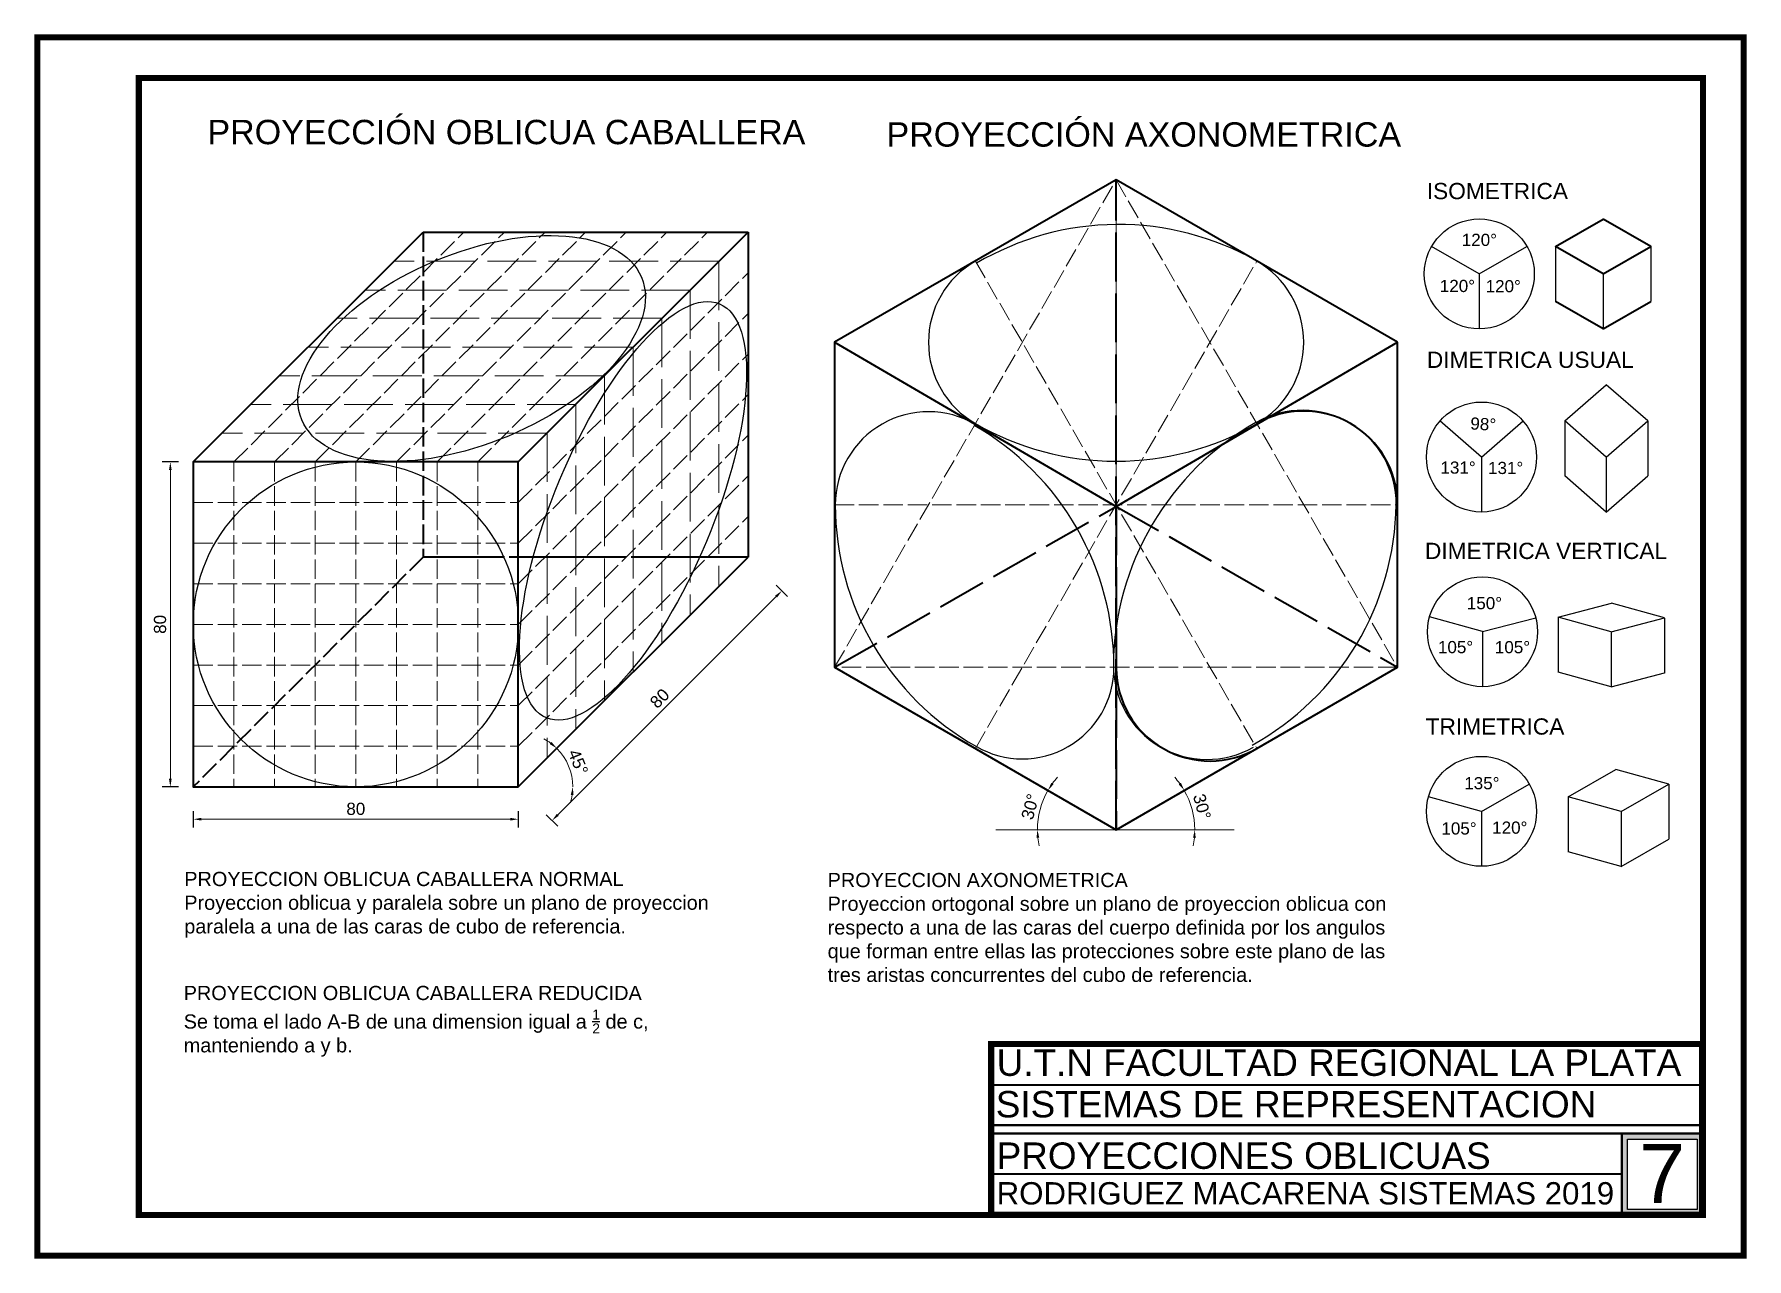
# Model space of a CAD drawing. Header units: inches. Extents: x 67 to 488, y 177 to 478.
import ezdxf

# ---------------------------------------------------------------- set-up
doc = ezdxf.new("R2010")
doc.units = ezdxf.units.IN
doc.header["$MEASUREMENT"] = 0
doc.linetypes.add('ACAD_ISO02W100', pattern=[15, 12, -3])
for name, color, linetype, lineweight in [('Cota', 100, 'Continuous', 18), ('Cubo', 211, 'Continuous', 40), ('Cubo2', 211, 'ACAD_ISO02W100', 40), ('Elipces', 170, 'Continuous', 40), ('lineas', 50, 'ACAD_ISO02W100', 20), ('Marcos y rotulo', 130, 'Continuous', 50)]:
    doc.layers.add(name, color=color, linetype=linetype, lineweight=lineweight)
doc.styles.get("Standard").update_dxf_attribs({"font": 'arial.ttf'})
doc.dimstyles.get("Standard").update_dxf_attribs({"dimtxt": 3, "dimasz": 2, "dimexe": 2, "dimexo": 0, "dimgap": 1, "dimtad": 1, "dimdec": 0, "dimzin": 0, "dimdsep": 46, "dimtxsty": 'Standard', "dimcen": 0.09, "dimadec": 0, "dimazin": 0, "dimtfac": 1, "dimtdec": 0, "dimtofl": 0, "dimtmove": 0, "dimatfit": 3, "dimfxl": 2, "dimfxlon": 1, "dimtolj": 1, "dimtzin": 0, "dimlwd": 20, "dimarcsym": 0})

# ---------------------------------------------------------------- blocks, each defined once
blk = doc.blocks.new('*D2')
at = {"layer": 'Cota', "color": 0, "lineweight": -2, "transparency": 16777216}
for p, q in [((249.32, 342.75), (252.15, 339.92)), ((192.75, 286.18), (195.58, 283.35))]:
    blk.add_line(p, q, dxfattribs=at)
at = {"layer": 'Cota', "color": 0, "lineweight": 20, "transparency": 16777216}
blk.add_line((195.58, 286.18), (249.32, 339.92), dxfattribs=at)
at = {"layer": 'Cota', "color": 0, "transparency": 16777216}
for points in [[(249.09, 340.15), (249.56, 339.68), (250.74, 341.33)], [(195.35, 286.41), (195.82, 285.94), (194.17, 284.76)]]:
    blk.add_solid(points, dxfattribs=at)
at = {"layer": 'Defpoints', "color": 0, "transparency": 16777216}
for p in [(242.44, 349.63), (250.74, 341.33), (185.87, 293.06)]:
    blk.add_point(p, dxfattribs=at)
at = {"layer": 'Cota', "color": 0, "transparency": 16777216, "insert": (220.66, 314.84), "char_height": 3, "attachment_point": 5, "rotation": 45}
blk.add_mtext('\\A1;80', dxfattribs=at)
blk = doc.blocks.new('*D3')
at = {"layer": 'Cota', "color": 0, "lineweight": -2, "transparency": 16777216}
for p, q in [((105.87, 287.09), (105.87, 283.09)), ((185.87, 287.09), (185.87, 283.09))]:
    blk.add_line(p, q, dxfattribs=at)
at = {"layer": 'Cota', "color": 0, "lineweight": 20, "transparency": 16777216}
blk.add_line((107.87, 285.09), (183.87, 285.09), dxfattribs=at)
at = {"layer": 'Cota', "color": 0, "transparency": 16777216}
for points in [[(107.87, 285.43), (107.87, 284.76), (105.87, 285.09)], [(183.87, 285.43), (183.87, 284.76), (185.87, 285.09)]]:
    blk.add_solid(points, dxfattribs=at)
at = {"layer": 'Defpoints', "color": 0, "transparency": 16777216}
for p in [(105.87, 293.06), (185.87, 293.06), (185.87, 285.09)]:
    blk.add_point(p, dxfattribs=at)
at = {"layer": 'Cota', "color": 0, "transparency": 16777216, "insert": (145.87, 287.63), "char_height": 3, "attachment_point": 5}
blk.add_mtext('\\A1;80', dxfattribs=at)
blk = doc.blocks.new('*D4')
at = {"layer": 'Cota', "color": 0, "lineweight": -2, "transparency": 16777216}
for p, q in [((102.2, 373.06), (98.22, 373.06)), ((102.22, 293.06), (98.22, 293.06))]:
    blk.add_line(p, q, dxfattribs=at)
at = {"layer": 'Cota', "color": 0, "lineweight": 20, "transparency": 16777216}
blk.add_line((100.22, 371.06), (100.22, 295.06), dxfattribs=at)
at = {"layer": 'Cota', "color": 0, "transparency": 16777216}
for points in [[(99.88, 371.06), (100.55, 371.06), (100.22, 373.06)], [(99.88, 295.06), (100.55, 295.06), (100.22, 293.06)]]:
    blk.add_solid(points, dxfattribs=at)
at = {"layer": 'Defpoints', "color": 0, "transparency": 16777216}
for p in [(105.87, 373.06, 0.8), (100.22, 293.06), (105.87, 293.06)]:
    blk.add_point(p, dxfattribs=at)
at = {"layer": 'Cota', "color": 0, "transparency": 16777216, "insert": (97.69, 333.06), "char_height": 3, "attachment_point": 5, "rotation": 90}
blk.add_mtext('\\A1;80', dxfattribs=at)
blk = doc.blocks.new('*D5')
at = {"layer": 'Cota', "color": 0, "lineweight": 20, "transparency": 16777216}
for start, end in [(35.9202, 41.8405), (0, 30), (348.1595, 354.0798)]:
    blk.add_arc((333, 282.51), 19.36, start, end, dxfattribs=at)
at = {"layer": 'Cota', "color": 0, "transparency": 16777216}
for points in [[(348.96, 294.06), (348.4, 293.69), (349.77, 292.2)], [(351.93, 280.53), (352.59, 280.5), (352.37, 282.51)]]:
    blk.add_solid(points, dxfattribs=at)
at = {"layer": 'Defpoints', "color": 0, "transparency": 16777216}
for p in [(402.28, 322.51), (333, 282.51), (333, 282.51), (352.07, 285.88), (362.08, 282.51)]:
    blk.add_point(p, dxfattribs=at)
at = {"layer": 'Cota', "color": 0, "transparency": 16777216, "insert": (354.15, 288.18), "char_height": 3, "attachment_point": 5, "rotation": 285}
blk.add_mtext('\\A1;30°', dxfattribs=at)
blk = doc.blocks.new('*D6')
at = {"layer": 'Cota', "color": 0, "lineweight": 20, "transparency": 16777216}
for start, end in [(138.1552, 144.0776), (150, 180), (185.9224, 191.8448)]:
    blk.add_arc((333, 282.51), 19.36, start, end, dxfattribs=at)
at = {"layer": 'Cota', "color": 0, "transparency": 16777216}
for points in [[(317.6, 293.69), (317.05, 294.05), (316.24, 292.19)], [(313.41, 280.5), (314.08, 280.53), (313.64, 282.51)]]:
    blk.add_solid(points, dxfattribs=at)
at = {"layer": 'Defpoints', "color": 0, "transparency": 16777216}
for p in [(263.72, 322.51), (314.81, 289.14), (303.43, 282.51), (333, 282.51), (362.08, 282.51)]:
    blk.add_point(p, dxfattribs=at)
at = {"layer": 'Cota', "color": 0, "transparency": 16777216, "insert": (311.86, 288.18), "char_height": 3, "attachment_point": 5, "rotation": 75}
blk.add_mtext('\\A1;30°', dxfattribs=at)
blk = doc.blocks.new('*D7')
at = {"layer": 'Cota', "color": 0, "lineweight": 20, "transparency": 16777216}
for start, end in [(53.5584, 62.1167), (0, 45), (342.8833, 351.4416)]:
    blk.add_arc((185.87, 293.06), 13.4, start, end, dxfattribs=at)
at = {"layer": 'Cota', "color": 0, "transparency": 16777216}
for points in [[(194.05, 304.1), (193.61, 303.59), (195.35, 302.54)], [(198.79, 291.09), (199.46, 291.04), (199.27, 293.06)]]:
    blk.add_solid(points, dxfattribs=at)
at = {"layer": 'Defpoints', "color": 0, "transparency": 16777216}
for p in [(242.44, 349.63), (198.82, 296.53), (185.87, 293.06), (185.87, 293.06), (206.83, 293.06)]:
    blk.add_point(p, dxfattribs=at)
at = {"layer": 'Cota', "color": 0, "transparency": 16777216, "insert": (200.59, 299.16), "char_height": 3, "attachment_point": 5, "rotation": 292.5}
blk.add_mtext('\\A1;45°', dxfattribs=at)
blk = doc.blocks.new('*D8')
at = {"layer": 'Defpoints', "color": 0, "transparency": 16777216}
for p in [(410.98, 425), (422.44, 418.47), (422.58, 418.32), (415.16, 409.71), (422.44, 404.93)]:
    blk.add_point(p, dxfattribs=at)
at = {"layer": 'Cota', "color": 0, "transparency": 16777216, "insert": (417.01, 416.37), "char_height": 3, "attachment_point": 5}
blk.add_mtext('\\A1;120°', dxfattribs=at)
blk = doc.blocks.new('*D9')
at = {"layer": 'Defpoints', "color": 0, "transparency": 16777216}
for p in [(410.94, 425.88), (434.08, 425.94), (424.45, 424.83), (422.38, 419.2), (422.38, 419.2)]:
    blk.add_point(p, dxfattribs=at)
at = {"layer": 'Cota', "color": 0, "transparency": 16777216, "insert": (422.41, 427.72), "char_height": 3, "attachment_point": 5, "rotation": 359.8339}
blk.add_mtext('\\A1;120°', dxfattribs=at)
blk = doc.blocks.new('*D10')
at = {"layer": 'Defpoints', "color": 0, "transparency": 16777216}
for p in [(434.13, 426.42), (422.43, 419.69), (422.44, 419.83), (426.79, 414.52), (422.44, 406.29)]:
    blk.add_point(p, dxfattribs=at)
at = {"layer": 'Cota', "color": 0, "lineweight": 30, "transparency": 16777216, "insert": (428.29, 416.31), "char_height": 3, "attachment_point": 5}
blk.add_mtext('\\A1;120°', dxfattribs=at)
blk = doc.blocks.new('*D11')
at = {"layer": 'Defpoints', "color": 0, "transparency": 16777216}
for p in [(412.72, 383.16), (421.37, 379.62), (433.16, 383.16), (422.94, 374.27), (422.94, 374.27)]:
    blk.add_point(p, dxfattribs=at)
at = {"layer": 'Cota', "color": 0, "transparency": 16777216, "insert": (423.37, 382.37), "char_height": 3, "attachment_point": 5, "rotation": 356.9692}
blk.add_mtext('\\A1;98°', dxfattribs=at)
blk = doc.blocks.new('*D12')
at = {"layer": 'Defpoints', "color": 0, "transparency": 16777216}
for p in [(412.72, 383.16), (416.61, 373.98), (422.94, 374.27), (422.94, 374.27), (422.93, 360.73)]:
    blk.add_point(p, dxfattribs=at)
at = {"layer": 'Cota', "color": 0, "transparency": 16777216, "insert": (417.17, 371.65), "char_height": 3, "attachment_point": 5}
blk.add_mtext('\\A1;131°', dxfattribs=at)
blk = doc.blocks.new('*D13')
at = {"layer": 'Defpoints', "color": 0, "transparency": 16777216}
for p in [(433.16, 383.16), (422.94, 374.27), (422.94, 374.27), (427.45, 369.55), (422.93, 360.73)]:
    blk.add_point(p, dxfattribs=at)
at = {"layer": 'Cota', "color": 0, "transparency": 16777216, "insert": (428.88, 371.56), "char_height": 3, "attachment_point": 5}
blk.add_mtext('\\A1;131°', dxfattribs=at)
blk = doc.blocks.new('*D14')
at = {"layer": 'Defpoints', "color": 0, "transparency": 16777216}
for p in [(410.57, 336.44), (415.26, 329.84), (423.61, 332.82), (423.61, 332.8), (423.6, 319.26)]:
    blk.add_point(p, dxfattribs=at)
at = {"layer": 'Cota', "color": 0, "transparency": 16777216, "insert": (416.55, 327.45), "char_height": 3, "attachment_point": 5}
blk.add_mtext('\\A1;105°', dxfattribs=at)
blk = doc.blocks.new('*D15')
at = {"layer": 'Defpoints', "color": 0, "transparency": 16777216}
for p in [(436.72, 336.21), (423.61, 332.82), (423.61, 332.8), (428.63, 325.6), (423.6, 319.26)]:
    blk.add_point(p, dxfattribs=at)
at = {"layer": 'Cota', "color": 0, "transparency": 16777216, "insert": (430.56, 327.43), "char_height": 3, "attachment_point": 5}
blk.add_mtext('\\A1;105°', dxfattribs=at)
blk = doc.blocks.new('*D16')
at = {"layer": 'Defpoints', "color": 0, "transparency": 16777216}
for p in [(425.96, 337.74), (410.57, 336.44), (436.72, 336.21), (423.61, 332.82), (423.61, 332.82)]:
    blk.add_point(p, dxfattribs=at)
at = {"layer": 'Cota', "color": 0, "transparency": 16777216, "insert": (423.66, 338.27), "char_height": 3, "attachment_point": 5}
blk.add_mtext('\\A1;150°', dxfattribs=at)
blk = doc.blocks.new('*D17')
at = {"layer": 'Defpoints', "color": 0, "transparency": 16777216}
for p in [(409.89, 290.61), (422.95, 287.03), (422.95, 287.03), (416.38, 284.67), (422.94, 273.49)]:
    blk.add_point(p, dxfattribs=at)
at = {"layer": 'Cota', "color": 0, "transparency": 16777216, "insert": (417.4, 282.8), "char_height": 3, "attachment_point": 5}
blk.add_mtext('\\A1;105°', dxfattribs=at)
blk = doc.blocks.new('*D18')
at = {"layer": 'Defpoints', "color": 0, "transparency": 16777216}
for p in [(419.53, 293.03), (434.7, 293.76), (409.89, 290.61), (422.95, 287.03), (422.95, 287.03)]:
    blk.add_point(p, dxfattribs=at)
at = {"layer": 'Cota', "color": 0, "transparency": 16777216, "insert": (423.03, 293.94), "char_height": 3, "attachment_point": 5}
blk.add_mtext('\\A1;135°', dxfattribs=at)
blk = doc.blocks.new('*D19')
at = {"layer": 'Defpoints', "color": 0, "transparency": 16777216}
for p in [(434.7, 293.76), (422.95, 287.03), (422.95, 287.03), (428.1, 280.87), (422.94, 273.49)]:
    blk.add_point(p, dxfattribs=at)
at = {"layer": 'Cota', "color": 0, "transparency": 16777216, "insert": (429.9, 283), "char_height": 3, "attachment_point": 5}
blk.add_mtext('\\A1;120°', dxfattribs=at)

msp = doc.modelspace()

# ---------------------------------------------------------------- hatches: boundary and pattern name
at = {"ltscale": 0.8}
h = msp.add_hatch(color=4, dxfattribs=at)
h.dxf.hatch_style = 1
h.paths.add_polyline_path([(457.44, 187.73), (477.26, 187.73), (477.26, 207.69), (457.44, 207.69)])
h.paths.add_polyline_path([(458.86, 206.28), (476.06, 206.28), (476.06, 189.03), (458.86, 189.03)], flags=16)

# ---------------------------------------------------------------- linework, layer by layer
at = {"color": 4, "ltscale": 0.8}
msp.add_lwpolyline([(458.86, 206.28), (476.06, 206.28), (476.06, 189.03), (458.86, 189.03)], close=True, dxfattribs=at)
at = {"layer": 'Cota'}
for points in [[(422.4, 419.35), (422.4, 419.35)], [(333, 282.51), (362.08, 282.51), (303.43, 282.51)]]:
    msp.add_lwpolyline(points, dxfattribs=at)
at = {"layer": 'Cubo', "ltscale": 0.6}
msp.add_line((185.87, 293.06), (185.87, 293.06), dxfattribs=at)
at = {"layer": 'Cubo'}
msp.add_line((452.65, 207.62), (452.65, 207.62), dxfattribs=at)
msp.add_line((452.65, 207.62), (452.65, 207.62), dxfattribs=at)
msp.add_line((452.65, 207.62), (452.65, 207.62), dxfattribs=at)
msp.add_lwpolyline([(402.28, 402.51), (333, 442.51), (263.72, 402.51), (263.72, 322.51), (333, 282.51), (402.28, 322.51)], close=True, dxfattribs=at)
for points in [[(441.17, 426.11), (441.17, 426.11), (452.9, 432.87)], [(464.63, 426.11), (464.63, 426.11), (452.9, 432.87)], [(162.44, 429.63), (242.44, 429.63)], [(242.44, 429.63), (242.44, 349.63)], [(452.9, 419.35), (452.9, 419.35), (441.17, 426.11)], [(452.9, 419.35), (452.9, 419.35), (464.63, 426.11)], [(422.4, 419.35), (422.4, 419.35), (422.4, 419.35)], [(452.9, 405.81), (452.9, 405.81), (441.17, 412.57)], [(452.9, 405.81), (452.9, 405.81), (464.63, 412.57)], [(263.72, 402.51), (333, 362.11)], [(333, 362.11), (402.28, 402.51)], [(185.87, 293.06), (242.44, 349.63)]]:
    msp.add_lwpolyline(points, dxfattribs=at)
at = {"layer": 'Cubo', "ltscale": 0.4, "elevation": 0.8}
for points in [[(105.87, 373.06), (162.44, 429.63)], [(185.87, 373.06), (242.44, 429.63)], [(105.87, 373.06), (105.87, 293.06), (185.87, 293.06), (185.87, 373.06), (105.87, 373.06)]]:
    msp.add_lwpolyline(points, dxfattribs=at)
at = {"layer": 'Cubo', "lineweight": 30}
for points in [[(441.17, 426.11), (441.17, 426.11), (441.17, 412.57)], [(464.63, 426.11), (464.63, 426.11), (464.63, 412.57)], [(452.9, 419.35), (452.9, 419.35), (452.9, 405.81)], [(443.44, 383.16), (453.66, 392.04), (453.66, 392.04)], [(463.88, 383.16), (453.66, 392.04), (453.66, 392.04)], [(453.66, 374.27), (443.44, 383.16), (443.44, 383.16)], [(443.44, 383.16), (443.44, 383.16), (443.44, 369.62), (443.44, 369.62)], [(453.66, 374.27), (463.88, 383.16), (463.88, 383.16)], [(463.88, 383.16), (463.88, 383.16), (463.87, 369.62), (463.87, 369.62)], [(453.66, 374.27), (453.66, 374.27), (453.66, 360.73), (453.66, 360.73)], [(453.66, 360.73), (443.44, 369.62), (443.44, 369.62)], [(453.66, 360.73), (463.87, 369.62), (463.87, 369.62)], [(441.82, 334.87), (441.82, 334.87), (454.93, 338.26)], [(467.97, 334.64), (467.97, 334.64), (454.93, 338.26)], [(441.82, 334.83), (441.81, 321.29)], [(454.86, 331.25), (454.86, 331.25), (441.82, 334.87)], [(454.86, 331.25), (454.86, 331.25), (467.97, 334.64)], [(467.97, 334.62), (467.95, 321.08)], [(454.86, 331.23), (454.85, 317.69)], [(454.85, 317.69), (454.85, 317.69), (441.81, 321.31)], [(454.85, 317.71), (454.85, 317.71), (467.95, 321.1)], [(444.26, 290.57), (444.26, 290.57), (456.01, 297.3)], [(469.07, 293.73), (469.07, 293.73), (456.01, 297.3)], [(457.32, 287), (457.32, 287), (469.07, 293.73)], [(469.07, 293.73), (469.06, 280.19)], [(444.26, 290.57), (444.25, 277.03)], [(457.32, 287), (457.32, 287), (444.26, 290.57)], [(457.32, 287), (457.31, 273.46)], [(457.31, 273.46), (457.31, 273.46), (469.06, 280.19)], [(457.31, 273.46), (457.31, 273.46), (444.25, 277.03)]]:
    msp.add_lwpolyline(points, dxfattribs=at)
at = {"layer": 'Cubo2'}
for points in [[(333, 282.51), (333, 442.51)], [(263.72, 322.51), (333, 362.11), (402.28, 322.51)], [(333, 362.11), (333, 282.51)], [(242.44, 349.63), (162.44, 349.63)]]:
    msp.add_lwpolyline(points, dxfattribs=at)
at = {"layer": 'Cubo2', "ltscale": 0.4}
for points in [[(162.44, 429.63), (162.44, 349.63)], [(162.44, 349.63), (105.87, 293.06)], [(242.44, 349.63), (162.44, 349.63)]]:
    msp.add_lwpolyline(points, dxfattribs=at)
at = {"layer": 'Elipces', "lineweight": 30}
for points in [[(422.4, 419.35), (422.4, 419.35), (410.67, 426.11)], [(422.4, 419.35), (422.4, 419.35), (434.13, 426.11)], [(422.4, 419.35), (422.4, 419.35), (422.4, 405.81)], [(452.9, 419.35), (452.9, 419.35), (452.9, 405.81)], [(422.94, 374.27), (412.72, 383.16), (412.72, 383.16)], [(422.94, 374.27), (433.16, 383.16), (433.16, 383.16)], [(422.94, 374.27), (422.94, 374.27), (422.93, 360.73), (422.93, 360.73)], [(423.19, 331.27), (423.19, 331.27), (410.15, 334.89)], [(423.19, 331.27), (423.19, 331.27), (436.3, 334.66)], [(454.86, 331.25), (454.86, 331.25), (441.82, 334.87)], [(454.86, 331.25), (454.86, 331.25), (467.97, 334.64)], [(423.19, 331.25), (423.18, 317.71)], [(454.86, 331.23), (454.85, 317.69)], [(422.95, 287.03), (422.95, 287.03), (434.7, 293.76)], [(422.95, 287.03), (422.95, 287.03), (409.89, 290.61)], [(422.95, 287.03), (422.94, 273.49)]]:
    msp.add_lwpolyline(points, dxfattribs=at)
at = {"layer": 'Elipces'}
for points in [[(452.9, 419.35), (452.9, 419.35), (441.17, 426.11)], [(452.9, 419.35), (452.9, 419.35), (464.63, 426.11)], [(422.4, 419.35), (422.4, 419.35), (422.4, 419.35), (422.4, 419.35)], [(422.4, 419.35), (422.4, 419.35)], [(422.4, 419.35), (422.4, 419.35), (422.4, 419.35), (422.4, 419.35), (422.4, 419.35)], [(422.4, 419.35), (422.4, 419.35)], [(422.4, 419.35), (422.4, 419.35), (422.4, 419.35)], [(422.4, 419.35), (422.4, 419.35), (422.4, 419.35)], [(422.4, 419.35), (422.4, 419.35), (422.4, 419.35), (422.4, 419.35), (422.4, 419.35), (422.4, 419.35)], [(422.4, 419.35), (422.4, 419.35)], [(422.94, 374.27), (422.94, 374.27), (422.94, 374.27), (422.94, 374.27), (422.94, 374.27), (422.94, 374.27), (422.94, 374.27)], [(422.94, 374.27), (422.94, 374.27), (422.94, 374.27), (422.94, 374.27), (422.94, 374.27)], [(422.94, 374.27), (422.94, 374.27), (422.94, 374.27)], [(422.95, 287.03), (422.95, 287.03)]]:
    msp.add_lwpolyline(points, dxfattribs=at)
at = {"layer": 'Elipces', "lineweight": 30}
for centre in [(422.4, 419.35), (422.94, 374.27), (423.19, 331.25), (422.95, 287.03)]:
    msp.add_circle(centre, 13.54, dxfattribs=at)
at = {"layer": 'Elipces', "lineweight": 30, "ltscale": 0.4}
msp.add_circle((145.87, 333.06, 0.8), 40, dxfattribs=at)
at = {"layer": 'Elipces', "lineweight": 30}
for centre, radius, start, end in [((333.69, 362.51), 69.03, 90.5327, 120.491), ((333.35, 361.92), 69.63, 60.4934, 90.2461), ((309.91, 402.51), 23.09, 120, 240), ((356.09, 402.51), 23.09, 300, 60), ((286.81, 362.51), 22.92, 59.7489, 180), ((378.85, 362.71), 23.09, 359.5102, 119.5102), ((263.72, 322.51), 68.76, 29.7551, 60), ((333, 442.51), 69.28, 240, 270), ((333.05, 442.51), 69.28, 269.961, 299.8834), ((401.62, 322.56), 69.28, 119.6268, 149.5492), ((332.31, 362.51), 68.42, 180, 240.4959), ((332.32, 363.71), 69.63, 329.2642, 359.0168), ((263.72, 322.51), 68.76, 0, 29.7551), ((401.6, 322.52), 69.28, 149.5102, 179.5102), ((333.01, 363.7), 69.03, 299.0193, 328.9775), ((309.91, 322.51), 22.57, 239.9886, 0), ((355.41, 322.91), 23.09, 179.5102, 299.5102)]:
    msp.add_arc(centre, radius, start, end, dxfattribs=at)
at = {"layer": 'Elipces'}
for centre, start, end in [((379.19, 362.51), 0, 120.2511), ((356.09, 322.51), 180.4984, 300)]:
    msp.add_arc(centre, 23.09, start, end, dxfattribs=at)
at = {"layer": 'Elipces', "lineweight": 30}
msp.add_ellipse((174.37, 400.99), major_axis=(41.8, 17.56), ratio=0.515761, dxfattribs=at)
at = {"layer": 'Elipces', "lineweight": 30, "ltscale": 2}
msp.add_ellipse((214.1, 361.01), major_axis=(21.31, 50.98), ratio=0.354823, dxfattribs=at)
at = {"layer": 'lineas'}
msp.add_line((263.72, 402.51), (263.72, 402.51), dxfattribs=at)
at = {"layer": 'lineas', "ltscale": 0.4}
for points in [[(263.72, 322.51), (333, 442.51), (402.28, 322.51), (263.72, 322.51)], [(298.36, 422.51), (367.64, 302.51)], [(298.36, 302.51), (367.64, 422.51)], [(263.72, 362.51), (402.28, 362.51)]]:
    msp.add_lwpolyline(points, dxfattribs=at)
at = {"layer": 'lineas'}
for points in [[(333, 362.11), (333, 442.51), (333, 442.51), (333, 442.51), (333, 442.51), (333, 442.51)], [(235.26, 422.46), (155.26, 422.46)], [(235.26, 422.46), (235.26, 342.46)], [(235.26, 422.46), (235.26, 342.46)], [(235.26, 422.46), (235.26, 342.46)], [(228.19, 415.39), (148.19, 415.39)], [(228.19, 415.39), (228.19, 335.39)], [(333, 362.11), (263.72, 402.51), (333, 362.11), (402.28, 322.51)]]:
    msp.add_lwpolyline(points, dxfattribs=at)
at = {"layer": 'lineas', "ltscale": 0.4, "elevation": 0.8}
for points in [[(115.87, 373.06), (172.44, 429.63)], [(125.87, 373.06), (182.44, 429.63)], [(135.87, 373.06), (192.44, 429.63)], [(145.87, 373.06), (202.44, 429.63)], [(155.87, 373.06), (212.44, 429.63)], [(165.87, 373.06), (222.44, 429.63)], [(175.87, 373.06), (232.44, 429.63)], [(185.87, 363.06), (242.44, 419.63)], [(185.87, 353.06), (242.44, 409.63)], [(185.87, 343.06), (242.44, 399.63)], [(185.87, 333.06), (242.44, 389.63)], [(185.87, 323.06), (242.44, 379.63)], [(115.87, 373.06), (115.87, 293.06)], [(115.87, 373.06), (115.87, 293.06)], [(125.87, 373.06), (125.87, 293.06)], [(135.87, 373.06), (135.87, 293.06)], [(135.87, 373.06), (135.87, 293.06)], [(145.87, 373.06), (145.87, 293.06)], [(155.87, 373.06), (155.87, 293.06)], [(165.87, 373.06), (165.87, 293.06)], [(175.87, 373.06), (175.87, 293.06)], [(185.87, 313.06), (242.44, 369.63)], [(105.87, 363.06), (185.87, 363.06)], [(185.87, 303.06), (242.44, 359.63)], [(105.87, 353.06), (185.87, 353.06)], [(105.87, 343.06), (185.87, 343.06)], [(105.87, 333.06), (185.87, 333.06)], [(105.87, 323.06), (185.87, 323.06)], [(105.87, 313.06), (185.87, 313.06)], [(105.87, 303.06), (185.87, 303.06)]]:
    msp.add_lwpolyline(points, dxfattribs=at)
at = {"layer": 'lineas'}
for points, elevation in [([(221.22, 408.42), (141.22, 408.42)], 0.34), ([(221.22, 408.42), (221.22, 328.42)], 0.34), ([(221.22, 408.42), (221.22, 328.42)], 0.34), ([(214.15, 401.35), (134.15, 401.35)], 0.46), ([(214.15, 401.35), (214.15, 321.35)], 0.46), ([(214.15, 401.35), (214.15, 321.35)], 0.46), ([(207.08, 394.28), (127.08, 394.28)], 0.57), ([(207.08, 394.28), (207.08, 314.28)], 0.57), ([(200.01, 387.2), (120.01, 387.2)], 0.69), ([(200.01, 387.2), (200.01, 307.2)], 0.69), ([(200.01, 387.2), (200.01, 307.2)], 0.69), ([(200.01, 387.2), (200.01, 307.2)], 0.69), ([(200.01, 387.2), (200.01, 307.2)], 0.69), ([(200.01, 387.2), (200.01, 307.2)], 0.69), ([(200.01, 387.2), (200.01, 307.2)], 0.69), ([(200.01, 387.2), (200.01, 307.2)], 0.69), ([(192.94, 380.14), (112.94, 380.14)], 0.34), ([(192.94, 380.14), (192.94, 300.14)], 0.34), ([(192.94, 380.14), (192.94, 300.14)], 0.34), ([(192.94, 380.14), (192.94, 300.14)], 0.34), ([(192.94, 380.13), (192.94, 300.13)], 0.8)]:
    msp.add_lwpolyline(points, dxfattribs=dict(at, elevation=elevation))
at = {"layer": 'Marcos y rotulo'}
for p, q in [((302.26, 229.73), (302.26, 219.73)), ((302.26, 229.73), (302.26, 229.73)), ((302.26, 229.73), (302.26, 219.73)), ((477.26, 229.73), (477.32, 219.73)), ((477.26, 229.73), (477.26, 212.97)), ((302.26, 219.73), (302.26, 219.73)), ((302.26, 219.73), (302.26, 213.08)), ((302.26, 219.73), (302.26, 209.73)), ((477.32, 219.73), (477.32, 219.73)), ((302.26, 209.73), (477.26, 209.73)), ((302.26, 209.73), (302.26, 209.73)), ((302.26, 209.73), (302.26, 207.73)), ((302.26, 209.73), (302.26, 207.73)), ((302.26, 207.73), (302.26, 187.73)), ((302.26, 207.73), (477.26, 207.72)), ((302.26, 207.73), (302.26, 201.13)), ((302.24, 197.73), (457.44, 197.78))]:
    msp.add_line(p, q, dxfattribs=at)
at = {"layer": 'Marcos y rotulo', "lineweight": 40}
msp.add_line((302.26, 219.73), (477.32, 219.73), dxfattribs=at)
at = {"layer": 'Marcos y rotulo', "const_width": 1.5}
for points in [[(67.47, 177.62), (487.47, 177.62), (487.47, 477.62), (67.47, 477.62)], [(477.47, 467.62), (92.47, 467.62), (92.47, 187.62), (477.47, 187.62)], [(302.26, 187.73), (477.26, 187.73), (477.26, 229.73), (302.26, 229.73)]]:
    msp.add_lwpolyline(points, close=True, dxfattribs=at)
at = {"layer": 'Marcos y rotulo', "color": 4}
msp.add_lwpolyline([(457.44, 187.69), (477.44, 187.69), (477.44, 207.69), (457.44, 207.69)], close=True, dxfattribs=at)

# ---------------------------------------------------------------- texts
at = {"attachment_point": 1}
for s, width, insert, char_height in [('PROYECCIÓN OBLICUA CABALLERA', 148.7273, (109.34, 457.29), 6), ('PROYECCIÓN AXONOMETRICA', 131.9431, (276.49, 456.69), 6), ('ISOMETRICA', 52.5031, (409.46, 441.76), 4), ('DIMETRICA USUAL', 57.9511, (409.49, 400.21), 4), ('DIMETRICA VERTICAL', 63.6547, (409.02, 353.16), 4), ('TRIMETRICA', 55.7251, (409.19, 309.92), 4), ('PROYECCION OBLICUA CABALLERA NORMAL\\PProyeccion oblicua y paralela sobre un plano de proyeccion \\Pparalela a una de las caras de cubo de referencia.', 135.9305, (103.65, 272.13), 3.5), ('PROYECCION AXONOMETRICA\\PProyeccion ortogonal sobre un plano de proyeccion oblicua con\\Prespecto a una de las caras del cuerpo definida por los angulos\\Pque forman entre ellas las protecciones sobre este plano de las \\Ptres aristas concurrentes del cubo de referencia.', 140.0433, (262, 271.87), 3.5), ('\\A1;PROYECCION OBLICUA CABALLERA REDUCIDA\\PSe toma el lado A-B de una dimension igual a {\\H0.7x;\\S1/2;} de c,\\Pmanteniendo a y b.', 128.4493, (103.51, 244.06), 3.5)]:
    msp.add_mtext_dynamic_manual_height_columns(s, width=width, gutter_width=1, heights=[0], dxfattribs=dict(at, insert=insert, char_height=char_height))
at = {"ltscale": 0.8, "attachment_point": 1}
for s, insert, char_height, width in [('U.T.N FACULTAD REGIONAL LA PLATA', (303.6, 228.4), 6.5, 229.3275), ('SISTEMAS DE REPRESENTACION', (303.38, 218.17), 6.5, 185.9434), ('PROYECCIONES OBLICUAS', (303.6, 205.5), 6.5, 155.1814), ('\\pxqc;7', (458.8, 205.12), 14.5, 17.2042), ('RODRIGUEZ MACARENA SISTEMAS 2019', (303.6, 195.73), 5.5, 176.1748)]:
    msp.add_mtext(s, dxfattribs=dict(at, insert=insert, char_height=char_height, width=width))

# ---------------------------------------------------------------- dimensions: what is measured, and where the dimension line sits
at = {"layer": 'Cota'}
for base, line1, line2, override, picture, middle in [((424.45, 424.83), ((422.38, 419.2), (434.08, 425.94)), ((422.38, 419.2), (410.94, 425.88)), {"dimsd1": 1, "dimsd2": 1}, '*D9', (422.41, 427.72)), ((416.61, 373.98), ((422.94, 374.27), (412.72, 383.16)), ((422.94, 374.27), (422.93, 360.73)), {"dimtih": 1, "dimtoh": 1}, '*D12', (417.17, 371.65)), ((427.45, 369.55), ((422.94, 374.27), (422.93, 360.73)), ((422.94, 374.27), (433.16, 383.16)), {"dimtih": 1, "dimtoh": 1, "dimse1": 1, "dimse2": 1, "dimsd1": 1, "dimsd2": 1, "dimfxlon": 0}, '*D13', (428.88, 371.56)), ((198.82, 296.53), ((185.87, 293.06), (242.44, 349.63)), ((185.87, 293.06), (206.83, 293.06)), {"dimtofl": 1}, '*D7', (200.59, 299.16)), ((425.96, 337.74), ((423.61, 332.82), (436.72, 336.21)), ((423.61, 332.82), (410.57, 336.44)), {"dimtih": 1, "dimsd1": 1, "dimsd2": 1, "dimfxlon": 0}, '*D16', (423.66, 338.27)), ((415.26, 329.84), ((423.61, 332.8), (423.6, 319.26)), ((423.61, 332.82), (410.57, 336.44)), {"dimtih": 1, "dimsd1": 1, "dimsd2": 1, "dimfxlon": 0}, '*D14', (416.55, 327.45)), ((428.63, 325.6), ((423.61, 332.8), (423.6, 319.26)), ((423.61, 332.82), (436.72, 336.21)), {"dimtih": 1, "dimsd1": 1, "dimsd2": 1, "dimfxlon": 0}, '*D15', (430.56, 327.43)), ((314.81, 289.14), ((263.72, 322.51), (333, 282.51)), ((362.08, 282.51), (303.43, 282.51)), {"dimtofl": 1}, '*D6', (311.86, 288.18)), ((352.07, 285.88), ((333, 282.51), (402.28, 322.51)), ((333, 282.51), (362.08, 282.51)), {"dimtofl": 1}, '*D5', (354.15, 288.18)), ((428.1, 280.87), ((422.95, 287.03), (422.94, 273.49)), ((422.95, 287.03), (434.7, 293.76)), {"dimexe": 0, "dimtih": 1, "dimtoh": 1, "dimsd1": 1, "dimsd2": 1}, '*D19', (429.9, 283)), ((416.38, 284.67), ((422.95, 287.03), (422.94, 273.49)), ((422.95, 287.03), (409.89, 290.61)), {"dimexe": 0, "dimtih": 1, "dimtoh": 1, "dimsd1": 1, "dimsd2": 1}, '*D17', (417.4, 282.8))]:
    dim = msp.add_angular_dim_2l(base=base, line1=line1, line2=line2, dimstyle='Standard', override=override, dxfattribs=at)
    dim.commit()
    dim.dimension.update_dxf_attribs({"geometry": picture, "text_midpoint": middle})
at = {"layer": 'Cota', "lineweight": 30}
dim = msp.add_angular_dim_2l(base=(426.79, 414.52), line1=((422.44, 419.83), (422.44, 406.29)), line2=((422.43, 419.69), (434.13, 426.42)), dimstyle='Standard', override={"dimtih": 1, "dimtoh": 1, "dimse1": 1, "dimse2": 1, "dimsd1": 1, "dimsd2": 1, "dimfxlon": 0}, dxfattribs=at)
dim.commit()
dim.dimension.update_dxf_attribs({"geometry": '*D10', "text_midpoint": (428.29, 416.31)})
at = {"layer": 'Cota'}
for base, line1, line2, override, picture, middle in [((415.16, 409.71), ((422.44, 418.47), (422.44, 404.93)), ((422.58, 418.32), (410.98, 425)), {"dimtad": 3, "dimtih": 1, "dimtoh": 1, "dimse1": 1, "dimsd1": 1, "dimsd2": 1, "dimfxlon": 0}, '*D8', (411.82, 414.43)), ((421.37, 379.62), ((422.94, 374.27), (433.16, 383.16)), ((422.94, 374.27), (412.72, 383.16)), {"dimsd1": 1, "dimsd2": 1}, '*D11', (423.23, 379.84)), ((419.53, 293.03), ((422.95, 287.03), (434.7, 293.76)), ((422.95, 287.03), (409.89, 290.61)), {"dimexe": 0, "dimtih": 1, "dimtoh": 1, "dimsd1": 1, "dimsd2": 1}, '*D18', (423.03, 293.94))]:
    dim = msp.add_angular_dim_2l(base=base, line1=line1, line2=line2, dimstyle='Standard', override=override, dxfattribs=at)
    dim.commit()
    dim.dimension.update_dxf_attribs({"geometry": picture, "text_midpoint": middle, "dimtype": 162})
dim = msp.add_aligned_dim(p1=(105.87, 373.06, 0.8), p2=(105.87, 293.06), distance=-5.65, dimstyle='Standard', dxfattribs=at)
dim.commit()
dim.dimension.update_dxf_attribs({"geometry": '*D4', "text_midpoint": (97.69, 333.06)})
dim = msp.add_aligned_dim(p1=(185.87, 293.06), p2=(242.44, 349.63), distance=-11.74, dimstyle='Standard', override={"dimasz": 2, "dimexe": 2, "dimdle": 2, "dimfxl": 2, "dimfxlon": 1}, dxfattribs=at)
dim.commit()
dim.dimension.update_dxf_attribs({"geometry": '*D2', "text_midpoint": (220.66, 314.84)})
dim = msp.add_linear_dim(base=(185.87, 285.09), p1=(105.87, 293.06), p2=(185.87, 293.06), dimstyle='Standard', dxfattribs=at)
dim.commit()
dim.dimension.update_dxf_attribs({"geometry": '*D3', "text_midpoint": (145.87, 287.63)})

doc.saveas('drawing.dxf')
